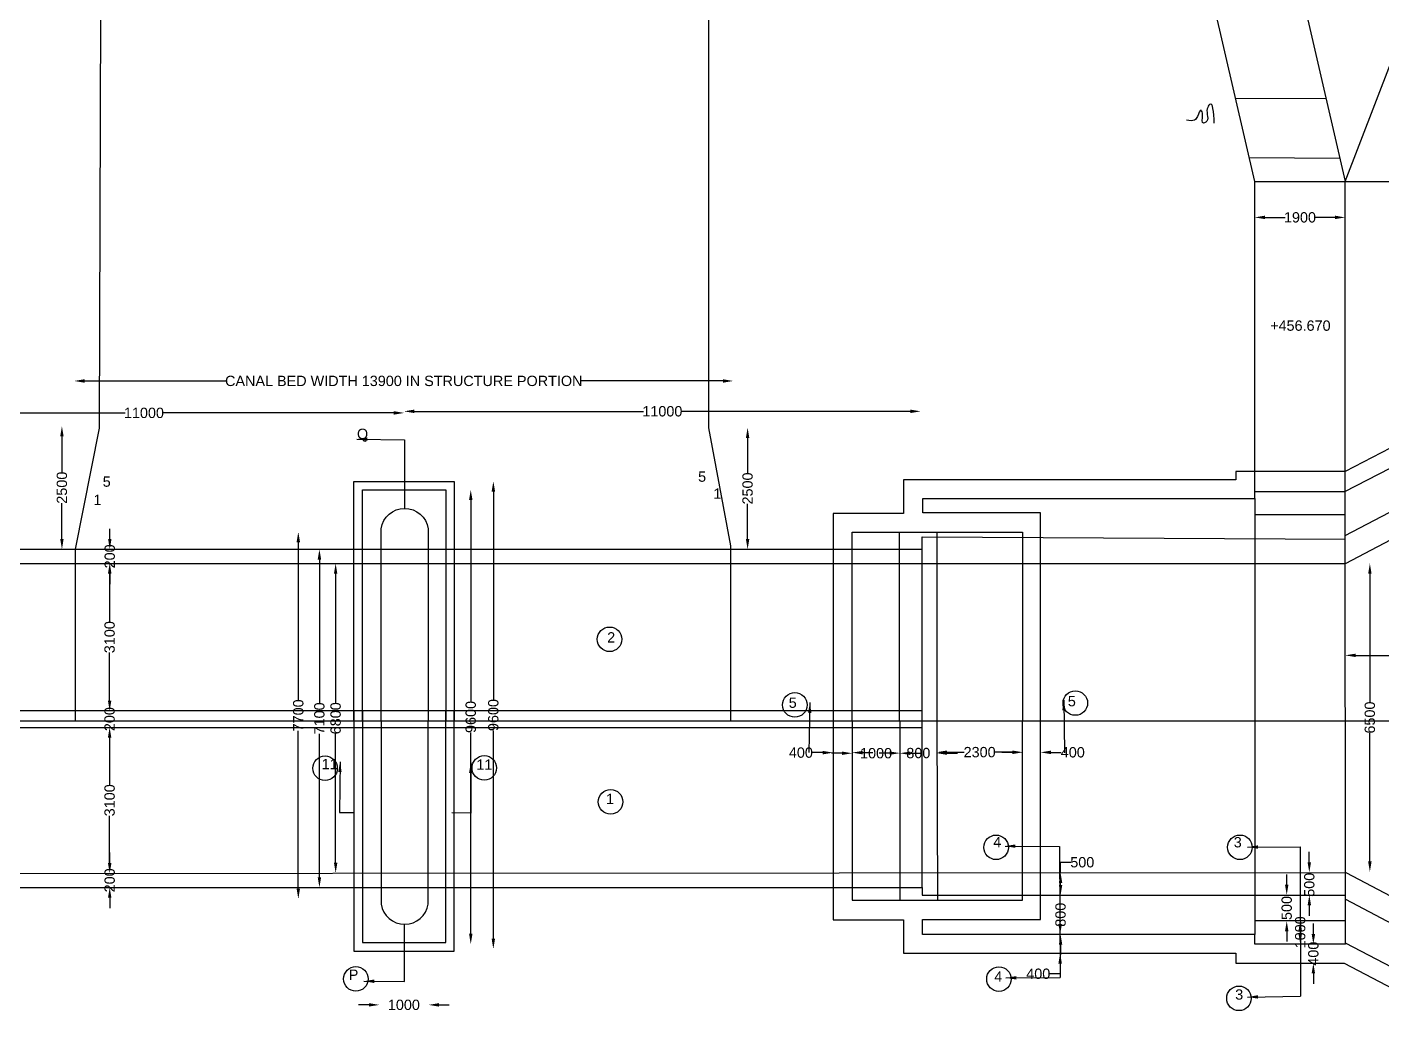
# Model space of a CAD drawing. Header units: millimetres. Extents: x -53213883 to -53195167, y 22134514 to 22146885.
# Drawn here: x -53206268 to -53201666, y 22136970 to 22140327 of the extents above; entities that cross this region are included whole.
import ezdxf

# ---------------------------------------------------------------- set-up
doc = ezdxf.new("R2010")
doc.units = ezdxf.units.MM
doc.header["$MEASUREMENT"] = 0
doc.header["$PDMODE"] = 32
doc.header["$PDSIZE"] = 28
for name, color, linetype in [('DIMENSION', 7, 'Continuous'), ('DRAWING', 2, 'Continuous'), ('TEXT', 7, 'Continuous')]:
    doc.layers.add(name, color=color, linetype=linetype)
doc.styles.get("Standard").update_dxf_attribs({"font": 'arial.ttf', "height": 35})
doc.dimstyles.get("Standard").update_dxf_attribs({"dimtxt": 35, "dimasz": 35, "dimexe": 0.18, "dimexo": 0.0625, "dimgap": 0.09, "dimtad": 0, "dimtoh": 1, "dimdec": 0, "dimzin": 0, "dimdsep": 46, "dimtxsty": 'Standard', "dimcen": 0.09, "dimse1": 1, "dimse2": 1, "dimadec": 0, "dimazin": 0, "dimtfac": 1, "dimtdec": 0, "dimtofl": 0, "dimtmove": 0, "dimatfit": 3, "dimfxl": 1, "dimtolj": 1, "dimtzin": 0, "dimarcsym": 0})

# ---------------------------------------------------------------- blocks, each defined once
blk = doc.blocks.new('*D101')
at = {"layer": 'Defpoints', "color": 0, "transparency": 16777216}
for p in [(-53205987.8, 22137454.5), (-53205987.8, 22137406), (-53205987.6, 22137406)]:
    blk.add_point(p, dxfattribs=at)
at = {"layer": 'DIMENSION', "color": 0, "lineweight": -2, "transparency": 16777216}
for p, q in [((-53205987.6, 22137489.5), (-53205987.6, 22137524.5)), ((-53205987.6, 22137371), (-53205987.6, 22137336))]:
    blk.add_line(p, q, dxfattribs=at)
at = {"layer": 'DIMENSION', "color": 0, "transparency": 16777216}
for points in [[(-53205993.4, 22137489.5), (-53205981.7, 22137489.5), (-53205987.6, 22137454.5)], [(-53205993.4, 22137371), (-53205981.7, 22137371), (-53205987.6, 22137406)]]:
    blk.add_solid(points, dxfattribs=at)
at = {"layer": 'DIMENSION', "color": 0, "transparency": 16777216, "insert": (-53205987.6, 22137430.3), "char_height": 35, "attachment_point": 5, "rotation": 90}
blk.add_mtext('\\A1;200', dxfattribs=at)
blk = doc.blocks.new('*D102')
at = {"layer": 'Defpoints', "color": 0, "transparency": 16777216}
for p in [(-53205987.8, 22137949.7), (-53205987.8, 22137454.5), (-53205987.8, 22137454.5)]:
    blk.add_point(p, dxfattribs=at)
at = {"layer": 'DIMENSION', "color": 0, "lineweight": -2, "transparency": 16777216}
for p, q in [((-53205987.8, 22137914.7), (-53205987.8, 22137754.4)), ((-53205987.8, 22137489.5), (-53205987.8, 22137649.8))]:
    blk.add_line(p, q, dxfattribs=at)
at = {"layer": 'DIMENSION', "color": 0, "transparency": 16777216}
for points in [[(-53205993.7, 22137914.7), (-53205982, 22137914.7), (-53205987.8, 22137949.7)], [(-53205993.7, 22137489.5), (-53205982, 22137489.5), (-53205987.8, 22137454.5)]]:
    blk.add_solid(points, dxfattribs=at)
at = {"layer": 'DIMENSION', "color": 0, "transparency": 16777216, "insert": (-53205987.8, 22137702.1), "char_height": 35, "attachment_point": 5, "rotation": 90}
blk.add_mtext('\\A1;3100', dxfattribs=at)
blk = doc.blocks.new('*D103')
at = {"layer": 'Defpoints', "color": 0, "transparency": 16777216}
for p in [(-53205987.9, 22138005.7), (-53205987.8, 22138005.7), (-53205987.8, 22137949.7)]:
    blk.add_point(p, dxfattribs=at)
at = {"layer": 'DIMENSION', "color": 0, "lineweight": -2, "transparency": 16777216}
for p, q in [((-53205987.9, 22138040.7), (-53205987.9, 22138075.7)), ((-53205987.9, 22137914.7), (-53205987.9, 22137879.7))]:
    blk.add_line(p, q, dxfattribs=at)
at = {"layer": 'DIMENSION', "color": 0, "transparency": 16777216}
for points in [[(-53205993.7, 22138040.7), (-53205982.1, 22138040.7), (-53205987.9, 22138005.7)], [(-53205993.7, 22137914.7), (-53205982.1, 22137914.7), (-53205987.9, 22137949.7)]]:
    blk.add_solid(points, dxfattribs=at)
at = {"layer": 'DIMENSION', "color": 0, "transparency": 16777216, "insert": (-53205987.9, 22137977.7), "char_height": 35, "attachment_point": 5, "rotation": 90}
blk.add_mtext('\\A1;200', dxfattribs=at)
blk = doc.blocks.new('*D104')
at = {"layer": 'Defpoints', "color": 0, "transparency": 16777216}
for p in [(-53205987.8, 22138506), (-53205987.8, 22138506), (-53205987.8, 22138005.7)]:
    blk.add_point(p, dxfattribs=at)
at = {"layer": 'DIMENSION', "color": 0, "lineweight": -2, "transparency": 16777216}
for p, q in [((-53205987.8, 22138471), (-53205987.8, 22138308.2)), ((-53205987.8, 22138040.7), (-53205987.8, 22138203.6))]:
    blk.add_line(p, q, dxfattribs=at)
at = {"layer": 'DIMENSION', "color": 0, "transparency": 16777216}
for points in [[(-53205993.7, 22138471), (-53205982, 22138471), (-53205987.8, 22138506)], [(-53205993.7, 22138040.7), (-53205982, 22138040.7), (-53205987.8, 22138005.7)]]:
    blk.add_solid(points, dxfattribs=at)
at = {"layer": 'DIMENSION', "color": 0, "transparency": 16777216, "insert": (-53205987.8, 22138255.9), "char_height": 35, "attachment_point": 5, "rotation": 90}
blk.add_mtext('\\A1;3100', dxfattribs=at)
blk = doc.blocks.new('*D105')
at = {"layer": 'Defpoints', "color": 0, "transparency": 16777216}
for p in [(-53205987.8, 22138554.3), (-53205987.3, 22138554.3), (-53205987.8, 22138506)]:
    blk.add_point(p, dxfattribs=at)
at = {"layer": 'DIMENSION', "color": 0, "lineweight": -2, "transparency": 16777216}
for p, q in [((-53205987.3, 22138589.3), (-53205987.3, 22138624.3)), ((-53205987.3, 22138471), (-53205987.3, 22138436))]:
    blk.add_line(p, q, dxfattribs=at)
at = {"layer": 'DIMENSION', "color": 0, "transparency": 16777216}
for points in [[(-53205993.1, 22138589.3), (-53205981.5, 22138589.3), (-53205987.3, 22138554.3)], [(-53205993.1, 22138471), (-53205981.5, 22138471), (-53205987.3, 22138506)]]:
    blk.add_solid(points, dxfattribs=at)
at = {"layer": 'DIMENSION', "color": 0, "transparency": 16777216, "insert": (-53205987.3, 22138530.2), "char_height": 35, "attachment_point": 5, "rotation": 90}
blk.add_mtext('\\A1;200', dxfattribs=at)
blk = doc.blocks.new('*D106')
at = {"layer": 'Defpoints', "color": 0, "transparency": 16777216}
for p in [(-53206149.9, 22138972.4), (-53206146.1, 22138972.4), (-53206148.5, 22138554.3)]:
    blk.add_point(p, dxfattribs=at)
at = {"layer": 'DIMENSION', "color": 0, "lineweight": -2, "transparency": 16777216}
for p, q in [((-53206149.9, 22138937.4), (-53206149.9, 22138815.9)), ((-53206149.9, 22138589.3), (-53206149.9, 22138710.8))]:
    blk.add_line(p, q, dxfattribs=at)
at = {"layer": 'DIMENSION', "color": 0, "transparency": 16777216}
for points in [[(-53206155.8, 22138937.4), (-53206144.1, 22138937.4), (-53206149.9, 22138972.4)], [(-53206155.8, 22138589.3), (-53206144.1, 22138589.3), (-53206149.9, 22138554.3)]]:
    blk.add_solid(points, dxfattribs=at)
at = {"layer": 'DIMENSION', "color": 0, "transparency": 16777216, "insert": (-53206149.9, 22138763.4), "char_height": 35, "attachment_point": 5, "rotation": 90}
blk.add_mtext('\\A1;2500', dxfattribs=at)
blk = doc.blocks.new('*D107')
at = {"layer": 'Defpoints', "color": 0, "transparency": 16777216}
for p in [(-53204987.5, 22139018.5), (-53204987.5, 22139017.3), (-53206755, 22139007.6)]:
    blk.add_point(p, dxfattribs=at)
at = {"layer": 'DIMENSION', "color": 0, "lineweight": -2, "transparency": 16777216}
for p, q in [((-53206720, 22139017.3), (-53205935.5, 22139017.3)), ((-53205022.5, 22139017.3), (-53205807, 22139017.3))]:
    blk.add_line(p, q, dxfattribs=at)
at = {"layer": 'DIMENSION', "color": 0, "transparency": 16777216}
for points in [[(-53206720, 22139023.2), (-53206720, 22139011.5), (-53206755, 22139017.3)], [(-53205022.5, 22139023.2), (-53205022.5, 22139011.5), (-53204987.5, 22139017.3)]]:
    blk.add_solid(points, dxfattribs=at)
at = {"layer": 'DIMENSION', "color": 0, "transparency": 16777216, "insert": (-53205871.3, 22139017.3), "char_height": 35, "attachment_point": 5}
blk.add_mtext('\\A1;11000', dxfattribs=at)
blk = doc.blocks.new('*D108')
at = {"layer": 'Defpoints', "color": 0, "transparency": 16777216}
for p in [(-53204987.5, 22139018.5), (-53203232.7, 22139022.7), (-53203232.7, 22139022.7)]:
    blk.add_point(p, dxfattribs=at)
at = {"layer": 'DIMENSION', "color": 0, "lineweight": -2, "transparency": 16777216}
for p, q in [((-53204952.5, 22139022.7), (-53204174.4, 22139022.7)), ((-53203267.7, 22139022.7), (-53204045.9, 22139022.7))]:
    blk.add_line(p, q, dxfattribs=at)
at = {"layer": 'DIMENSION', "color": 0, "transparency": 16777216}
for points in [[(-53204952.5, 22139028.5), (-53204952.5, 22139016.9), (-53204987.5, 22139022.7)], [(-53203267.7, 22139028.5), (-53203267.7, 22139016.9), (-53203232.7, 22139022.7)]]:
    blk.add_solid(points, dxfattribs=at)
at = {"layer": 'DIMENSION', "color": 0, "transparency": 16777216, "insert": (-53204110.1, 22139022.7), "char_height": 35, "attachment_point": 5}
blk.add_mtext('\\A1;11000', dxfattribs=at)
blk = doc.blocks.new('*D109')
at = {"layer": 'Defpoints', "color": 0, "transparency": 16777216}
for p in [(-53206108, 22139125.8), (-53206108, 22139124.2), (-53203869.2, 22139129.9)]:
    blk.add_point(p, dxfattribs=at)
at = {"layer": 'DIMENSION', "color": 0, "lineweight": -2, "transparency": 16777216}
for p, q in [((-53206073, 22139125.8), (-53205592.7, 22139125.8)), ((-53203904.2, 22139125.8), (-53204384.5, 22139125.8))]:
    blk.add_line(p, q, dxfattribs=at)
at = {"layer": 'DIMENSION', "color": 0, "transparency": 16777216}
for points in [[(-53206073, 22139131.6), (-53206073, 22139119.9), (-53206108, 22139125.8)], [(-53203904.2, 22139131.6), (-53203904.2, 22139119.9), (-53203869.2, 22139125.8)]]:
    blk.add_solid(points, dxfattribs=at)
at = {"layer": 'DIMENSION', "color": 0, "transparency": 16777216, "insert": (-53204988.6, 22139125.8), "char_height": 35, "attachment_point": 5}
blk.add_mtext('\\A1;CANAL BED WIDTH 13900 IN STRUCTURE PORTION', dxfattribs=at)
blk = doc.blocks.new('*D110')
at = {"layer": 'Defpoints', "color": 0, "transparency": 16777216}
for p in [(-53203833.6, 22138967.3), (-53203820.5, 22138967.3), (-53203822.4, 22138554.3)]:
    blk.add_point(p, dxfattribs=at)
at = {"layer": 'DIMENSION', "color": 0, "lineweight": -2, "transparency": 16777216}
for p, q in [((-53203820.5, 22138932.3), (-53203820.5, 22138813.4)), ((-53203820.5, 22138589.3), (-53203820.5, 22138708.2))]:
    blk.add_line(p, q, dxfattribs=at)
at = {"layer": 'DIMENSION', "color": 0, "transparency": 16777216}
for points in [[(-53203826.3, 22138932.3), (-53203814.7, 22138932.3), (-53203820.5, 22138967.3)], [(-53203826.3, 22138589.3), (-53203814.7, 22138589.3), (-53203820.5, 22138554.3)]]:
    blk.add_solid(points, dxfattribs=at)
at = {"layer": 'DIMENSION', "color": 0, "transparency": 16777216, "insert": (-53203820.5, 22138760.8), "char_height": 35, "attachment_point": 5, "rotation": 90}
blk.add_mtext('\\A1;2500', dxfattribs=at)
blk = doc.blocks.new('*D111')
at = {"layer": 'Defpoints', "color": 0, "transparency": 16777216}
for p in [(-53204676.6, 22138785.4), (-53204685.4, 22137197.5), (-53204684.3, 22137197.5)]:
    blk.add_point(p, dxfattribs=at)
at = {"layer": 'DIMENSION', "color": 0, "lineweight": -2, "transparency": 16777216}
for p, q in [((-53204684.3, 22138750.4), (-53204684.3, 22138043.8)), ((-53204684.3, 22137232.5), (-53204684.3, 22137939.2))]:
    blk.add_line(p, q, dxfattribs=at)
at = {"layer": 'DIMENSION', "color": 0, "transparency": 16777216}
for points in [[(-53204690.1, 22138750.4), (-53204678.4, 22138750.4), (-53204684.3, 22138785.4)], [(-53204690.1, 22137232.5), (-53204678.4, 22137232.5), (-53204684.3, 22137197.5)]]:
    blk.add_solid(points, dxfattribs=at)
at = {"layer": 'DIMENSION', "color": 0, "transparency": 16777216, "insert": (-53204684.3, 22137991.5), "char_height": 35, "attachment_point": 5, "rotation": 90}
blk.add_mtext('\\A1;9600', dxfattribs=at)
blk = doc.blocks.new('*D112')
at = {"layer": 'Defpoints', "color": 0, "transparency": 16777216}
for p in [(-53204763.6, 22138756.3), (-53204761, 22138756.3), (-53204766.2, 22137213.8)]:
    blk.add_point(p, dxfattribs=at)
at = {"layer": 'DIMENSION', "color": 0, "lineweight": -2, "transparency": 16777216}
for p, q in [((-53204761, 22138721.3), (-53204761, 22138037.3)), ((-53204761, 22137248.8), (-53204761, 22137932.7))]:
    blk.add_line(p, q, dxfattribs=at)
at = {"layer": 'DIMENSION', "color": 0, "transparency": 16777216}
for points in [[(-53204766.8, 22138721.3), (-53204755.1, 22138721.3), (-53204761, 22138756.3)], [(-53204766.8, 22137248.8), (-53204755.1, 22137248.8), (-53204761, 22137213.8)]]:
    blk.add_solid(points, dxfattribs=at)
at = {"layer": 'DIMENSION', "color": 0, "transparency": 16777216, "insert": (-53204761, 22137985), "char_height": 35, "attachment_point": 5, "rotation": 90}
blk.add_mtext('\\A1;9600', dxfattribs=at)
blk = doc.blocks.new('*D113')
at = {"layer": 'Defpoints', "color": 0, "transparency": 16777216}
for p in [(-53205212.8, 22138506), (-53205220, 22137455), (-53205212.2, 22137455)]:
    blk.add_point(p, dxfattribs=at)
at = {"layer": 'DIMENSION', "color": 0, "lineweight": -2, "transparency": 16777216}
for p, q in [((-53205220, 22138471), (-53205220, 22138032.9)), ((-53205220, 22137490), (-53205220, 22137928.2))]:
    blk.add_line(p, q, dxfattribs=at)
at = {"layer": 'DIMENSION', "color": 0, "transparency": 16777216}
for points in [[(-53205225.8, 22138471), (-53205214.2, 22138471), (-53205220, 22138506)], [(-53205225.8, 22137490), (-53205214.2, 22137490), (-53205220, 22137455)]]:
    blk.add_solid(points, dxfattribs=at)
at = {"layer": 'DIMENSION', "color": 0, "transparency": 16777216, "insert": (-53205220, 22137980.5), "char_height": 35, "attachment_point": 5, "rotation": 90}
blk.add_mtext('\\A1;6800', dxfattribs=at)
blk = doc.blocks.new('*D114')
at = {"layer": 'Defpoints', "color": 0, "transparency": 16777216}
for p in [(-53205275.2, 22138554.3), (-53205275.2, 22138554.3), (-53205275.2, 22137406)]:
    blk.add_point(p, dxfattribs=at)
at = {"layer": 'DIMENSION', "color": 0, "lineweight": -2, "transparency": 16777216}
for p, q in [((-53205275.2, 22138519.3), (-53205275.2, 22138032.3)), ((-53205275.2, 22137441), (-53205275.2, 22137928))]:
    blk.add_line(p, q, dxfattribs=at)
at = {"layer": 'DIMENSION', "color": 0, "transparency": 16777216}
for points in [[(-53205281, 22138519.3), (-53205269.3, 22138519.3), (-53205275.2, 22138554.3)], [(-53205281, 22137441), (-53205269.3, 22137441), (-53205275.2, 22137406)]]:
    blk.add_solid(points, dxfattribs=at)
at = {"layer": 'DIMENSION', "color": 0, "transparency": 16777216, "insert": (-53205275.2, 22137980.1), "char_height": 35, "attachment_point": 5, "rotation": 90}
blk.add_mtext('\\A1;7100', dxfattribs=at)
blk = doc.blocks.new('*D115')
at = {"layer": 'Defpoints', "color": 0, "transparency": 16777216}
for p in [(-53205339.5, 22138613.4), (-53205346.8, 22137367.4), (-53205346.8, 22137367.4)]:
    blk.add_point(p, dxfattribs=at)
at = {"layer": 'DIMENSION', "color": 0, "lineweight": -2, "transparency": 16777216}
for p, q in [((-53205346.8, 22138578.4), (-53205346.8, 22138042.5)), ((-53205346.8, 22137402.4), (-53205346.8, 22137938.2))]:
    blk.add_line(p, q, dxfattribs=at)
at = {"layer": 'DIMENSION', "color": 0, "transparency": 16777216}
for points in [[(-53205352.7, 22138578.4), (-53205341, 22138578.4), (-53205346.8, 22138613.4)], [(-53205352.7, 22137402.4), (-53205341, 22137402.4), (-53205346.8, 22137367.4)]]:
    blk.add_solid(points, dxfattribs=at)
at = {"layer": 'DIMENSION', "color": 0, "transparency": 16777216, "insert": (-53205346.8, 22137990.4), "char_height": 35, "attachment_point": 5, "rotation": 90}
blk.add_mtext('\\A1;7700', dxfattribs=at)
blk = doc.blocks.new('*D116')
at = {"layer": 'Defpoints', "color": 0, "transparency": 16777216}
for p in [(-53203530.1, 22137863.9), (-53203530.1, 22137863.9), (-53203465, 22137863.9)]:
    blk.add_point(p, dxfattribs=at)
at = {"layer": 'DIMENSION', "color": 0, "lineweight": -2, "transparency": 16777216}
for p, q in [((-53203565.1, 22137863.9), (-53203600.1, 22137863.9)), ((-53203430, 22137863.9), (-53203395, 22137863.9))]:
    blk.add_line(p, q, dxfattribs=at)
at = {"layer": 'DIMENSION', "color": 0, "transparency": 16777216}
for points in [[(-53203565.1, 22137869.8), (-53203565.1, 22137858.1), (-53203530.1, 22137863.9)], [(-53203430, 22137869.8), (-53203430, 22137858.1), (-53203465, 22137863.9)]]:
    blk.add_solid(points, dxfattribs=at)
at = {"layer": 'DIMENSION', "color": 0, "transparency": 16777216, "insert": (-53203639.5, 22137863.9), "char_height": 35, "attachment_point": 5}
blk.add_mtext('\\A1;400', dxfattribs=at)
blk = doc.blocks.new('*D117')
at = {"layer": 'Defpoints', "color": 0, "transparency": 16777216}
for p in [(-53203465, 22137863.9), (-53203303.2, 22137863.9), (-53203303.2, 22137861.8)]:
    blk.add_point(p, dxfattribs=at)
at = {"layer": 'DIMENSION', "color": 0, "lineweight": -2, "transparency": 16777216}
for p, q in [((-53203500, 22137861.8), (-53203535, 22137861.8)), ((-53203268.2, 22137861.8), (-53203233.2, 22137861.8))]:
    blk.add_line(p, q, dxfattribs=at)
at = {"layer": 'DIMENSION', "color": 0, "transparency": 16777216}
for points in [[(-53203500, 22137867.6), (-53203500, 22137856), (-53203465, 22137861.8)], [(-53203268.2, 22137867.6), (-53203268.2, 22137856), (-53203303.2, 22137861.8)]]:
    blk.add_solid(points, dxfattribs=at)
at = {"layer": 'DIMENSION', "color": 0, "transparency": 16777216, "insert": (-53203384.1, 22137861.8), "char_height": 35, "attachment_point": 5}
blk.add_mtext('\\A1;1000', dxfattribs=at)
blk = doc.blocks.new('*D118')
at = {"layer": 'Defpoints', "color": 0, "transparency": 16777216}
for p in [(-53203303.2, 22137861.8), (-53203177.8, 22137862.3), (-53203177.8, 22137862.3)]:
    blk.add_point(p, dxfattribs=at)
at = {"layer": 'DIMENSION', "color": 0, "lineweight": -2, "transparency": 16777216}
for p, q in [((-53203338.2, 22137862.3), (-53203373.2, 22137862.3)), ((-53203142.8, 22137862.3), (-53203107.8, 22137862.3))]:
    blk.add_line(p, q, dxfattribs=at)
at = {"layer": 'DIMENSION', "color": 0, "transparency": 16777216}
for points in [[(-53203338.2, 22137868.1), (-53203338.2, 22137856.4), (-53203303.2, 22137862.3)], [(-53203142.8, 22137868.1), (-53203142.8, 22137856.4), (-53203177.8, 22137862.3)]]:
    blk.add_solid(points, dxfattribs=at)
at = {"layer": 'DIMENSION', "color": 0, "transparency": 16777216, "insert": (-53203240.5, 22137862.3), "char_height": 35, "attachment_point": 5}
blk.add_mtext('\\A1;800', dxfattribs=at)
blk = doc.blocks.new('*D119')
at = {"layer": 'Defpoints', "color": 0, "transparency": 16777216}
for p in [(-53202886.7, 22137865.5), (-53203177.8, 22137862.3), (-53202886.7, 22137862.3)]:
    blk.add_point(p, dxfattribs=at)
at = {"layer": 'DIMENSION', "color": 0, "lineweight": -2, "transparency": 16777216}
for p, q in [((-53203142.8, 22137865.5), (-53203084.9, 22137865.5)), ((-53202921.7, 22137865.5), (-53202979.7, 22137865.5))]:
    blk.add_line(p, q, dxfattribs=at)
at = {"layer": 'DIMENSION', "color": 0, "transparency": 16777216}
for points in [[(-53203142.8, 22137871.3), (-53203142.8, 22137859.6), (-53203177.8, 22137865.5)], [(-53202921.7, 22137871.3), (-53202921.7, 22137859.6), (-53202886.7, 22137865.5)]]:
    blk.add_solid(points, dxfattribs=at)
at = {"layer": 'DIMENSION', "color": 0, "transparency": 16777216, "insert": (-53203032.3, 22137865.5), "char_height": 35, "attachment_point": 5}
blk.add_mtext('\\A1;2300', dxfattribs=at)
blk = doc.blocks.new('*D120')
at = {"layer": 'Defpoints', "color": 0, "transparency": 16777216}
for p in [(-53202886.7, 22137865.5), (-53202825.2, 22137865.5), (-53202825.2, 22137864.9)]:
    blk.add_point(p, dxfattribs=at)
at = {"layer": 'DIMENSION', "color": 0, "lineweight": -2, "transparency": 16777216}
for p, q in [((-53202921.7, 22137864.9), (-53202956.7, 22137864.9)), ((-53202790.2, 22137864.9), (-53202755.2, 22137864.9))]:
    blk.add_line(p, q, dxfattribs=at)
at = {"layer": 'DIMENSION', "color": 0, "transparency": 16777216}
for points in [[(-53202921.7, 22137870.7), (-53202921.7, 22137859), (-53202886.7, 22137864.9)], [(-53202790.2, 22137870.7), (-53202790.2, 22137859), (-53202825.2, 22137864.9)]]:
    blk.add_solid(points, dxfattribs=at)
at = {"layer": 'DIMENSION', "color": 0, "transparency": 16777216, "insert": (-53202715.8, 22137864.9), "char_height": 35, "attachment_point": 5}
blk.add_mtext('\\A1;400', dxfattribs=at)
blk = doc.blocks.new('*D121')
at = {"layer": 'Defpoints', "color": 0, "transparency": 16777216}
for p in [(-53202757.2, 22137246.9), (-53202758.7, 22137183), (-53202757.2, 22137183)]:
    blk.add_point(p, dxfattribs=at)
at = {"layer": 'DIMENSION', "color": 0, "lineweight": -2, "transparency": 16777216}
for p, q in [((-53202758.7, 22137281.9), (-53202758.7, 22137316.9)), ((-53202758.7, 22137148), (-53202758.7, 22137113)), ((-53202758.7, 22137113), (-53202793.7, 22137113))]:
    blk.add_line(p, q, dxfattribs=at)
at = {"layer": 'DIMENSION', "color": 0, "transparency": 16777216}
for points in [[(-53202764.6, 22137281.9), (-53202752.9, 22137281.9), (-53202758.7, 22137246.9)], [(-53202764.6, 22137148), (-53202752.9, 22137148), (-53202758.7, 22137183)]]:
    blk.add_solid(points, dxfattribs=at)
at = {"layer": 'DIMENSION', "color": 0, "transparency": 16777216, "insert": (-53202833.1, 22137113), "char_height": 35, "attachment_point": 5}
blk.add_mtext('\\A1;400', dxfattribs=at)
blk = doc.blocks.new('*D122')
at = {"layer": 'Defpoints', "color": 0, "transparency": 16777216}
for p in [(-53202757.3, 22137380), (-53202757.3, 22137380), (-53202757.2, 22137246.9)]:
    blk.add_point(p, dxfattribs=at)
at = {"layer": 'DIMENSION', "color": 0, "lineweight": -2, "transparency": 16777216}
for p, q in [((-53202757.3, 22137415), (-53202757.3, 22137450)), ((-53202757.3, 22137211.9), (-53202757.3, 22137176.9))]:
    blk.add_line(p, q, dxfattribs=at)
at = {"layer": 'DIMENSION', "color": 0, "transparency": 16777216}
for points in [[(-53202763.1, 22137415), (-53202751.5, 22137415), (-53202757.3, 22137380)], [(-53202763.1, 22137211.9), (-53202751.5, 22137211.9), (-53202757.3, 22137246.9)]]:
    blk.add_solid(points, dxfattribs=at)
at = {"layer": 'DIMENSION', "color": 0, "transparency": 16777216, "insert": (-53202757.3, 22137313.5), "char_height": 35, "attachment_point": 5, "rotation": 90}
blk.add_mtext('\\A1;800', dxfattribs=at)
blk = doc.blocks.new('*D123')
at = {"layer": 'Defpoints', "color": 0, "transparency": 16777216}
for p in [(-53202757.3, 22137456.6), (-53202757.3, 22137456.6), (-53202757.3, 22137380)]:
    blk.add_point(p, dxfattribs=at)
at = {"layer": 'DIMENSION', "color": 0, "lineweight": -2, "transparency": 16777216}
for p, q in [((-53202757.3, 22137456.6), (-53202757.3, 22137491.6)), ((-53202757.3, 22137491.6), (-53202722.3, 22137491.6)), ((-53202757.3, 22137415), (-53202757.3, 22137421.6))]:
    blk.add_line(p, q, dxfattribs=at)
at = {"layer": 'DIMENSION', "color": 0, "transparency": 16777216}
for points in [[(-53202763.1, 22137421.6), (-53202751.5, 22137421.6), (-53202757.3, 22137456.6)], [(-53202763.1, 22137415), (-53202751.5, 22137415), (-53202757.3, 22137380)]]:
    blk.add_solid(points, dxfattribs=at)
at = {"layer": 'DIMENSION', "color": 0, "transparency": 16777216, "insert": (-53202683.6, 22137491.6), "char_height": 35, "attachment_point": 5}
blk.add_mtext('\\A1;500', dxfattribs=at)
blk = doc.blocks.new('*D128')
at = {"layer": 'Defpoints', "color": 0, "transparency": 16777216}
for p in [(-53201699.6, 22138506.5), (-53201706.6, 22137459.4), (-53201703.1, 22137459.4)]:
    blk.add_point(p, dxfattribs=at)
at = {"layer": 'DIMENSION', "color": 0, "lineweight": -2, "transparency": 16777216}
for p, q in [((-53201706.6, 22138471.5), (-53201706.6, 22138035.3)), ((-53201706.6, 22137494.4), (-53201706.6, 22137930.6))]:
    blk.add_line(p, q, dxfattribs=at)
at = {"layer": 'DIMENSION', "color": 0, "transparency": 16777216}
for points in [[(-53201712.4, 22138471.5), (-53201700.8, 22138471.5), (-53201706.6, 22138506.5)], [(-53201712.4, 22137494.4), (-53201700.8, 22137494.4), (-53201706.6, 22137459.4)]]:
    blk.add_solid(points, dxfattribs=at)
at = {"layer": 'DIMENSION', "color": 0, "transparency": 16777216, "insert": (-53201706.6, 22137983), "char_height": 35, "attachment_point": 5, "rotation": 90}
blk.add_mtext('\\A1;6500', dxfattribs=at)
blk = doc.blocks.new('*D129')
at = {"layer": 'Defpoints', "color": 0, "transparency": 16777216}
for p in [(-53201790, 22138190.5), (-53200660.6, 22138194.2), (-53200660.6, 22138190.7)]:
    blk.add_point(p, dxfattribs=at)
at = {"layer": 'DIMENSION', "color": 0, "lineweight": -2, "transparency": 16777216}
for p, q in [((-53201755, 22138194.2), (-53201277.4, 22138194.2)), ((-53200695.6, 22138194.2), (-53201173.1, 22138194.2))]:
    blk.add_line(p, q, dxfattribs=at)
at = {"layer": 'DIMENSION', "color": 0, "transparency": 16777216}
for points in [[(-53201755, 22138200), (-53201755, 22138188.4), (-53201790, 22138194.2)], [(-53200695.6, 22138200), (-53200695.6, 22138188.4), (-53200660.6, 22138194.2)]]:
    blk.add_solid(points, dxfattribs=at)
at = {"layer": 'DIMENSION', "color": 0, "transparency": 16777216, "insert": (-53201225.3, 22138194.2), "char_height": 35, "attachment_point": 5}
blk.add_mtext('\\A1;7200', dxfattribs=at)
blk = doc.blocks.new('*D135')
at = {"layer": 'Defpoints', "color": 0, "transparency": 16777216}
for p in [(-53205072.1, 22137007.5), (-53205072.1, 22137007.5), (-53204904.2, 22137007.5)]:
    blk.add_point(p, dxfattribs=at)
at = {"layer": 'DIMENSION', "color": 0, "lineweight": -2, "transparency": 16777216}
for p, q in [((-53205107.1, 22137007.5), (-53205142.1, 22137007.5)), ((-53204869.2, 22137007.5), (-53204834.2, 22137007.5))]:
    blk.add_line(p, q, dxfattribs=at)
at = {"layer": 'DIMENSION', "color": 0, "transparency": 16777216}
for points in [[(-53205107.1, 22137013.4), (-53205107.1, 22137001.7), (-53205072.1, 22137007.5)], [(-53204869.2, 22137013.4), (-53204869.2, 22137001.7), (-53204904.2, 22137007.5)]]:
    blk.add_solid(points, dxfattribs=at)
at = {"layer": 'DIMENSION', "color": 0, "transparency": 16777216, "insert": (-53204988.2, 22137007.5), "char_height": 35, "attachment_point": 5}
blk.add_mtext('\\A1;1000', dxfattribs=at)
blk = doc.blocks.new('*D154')
at = {"layer": 'Defpoints', "color": 0, "transparency": 16777216}
for p in [(-53202097.7, 22139681.1), (-53201790.3, 22139681.1), (-53201790.3, 22139681.1)]:
    blk.add_point(p, dxfattribs=at)
at = {"layer": 'DIMENSION', "color": 0, "lineweight": -2, "transparency": 16777216}
for p, q in [((-53202062.7, 22139681.1), (-53201994.6, 22139681.1)), ((-53201825.3, 22139681.1), (-53201893.3, 22139681.1))]:
    blk.add_line(p, q, dxfattribs=at)
at = {"layer": 'DIMENSION', "color": 0, "transparency": 16777216}
for points in [[(-53202062.7, 22139687), (-53202062.7, 22139675.3), (-53202097.7, 22139681.1)], [(-53201825.3, 22139687), (-53201825.3, 22139675.3), (-53201790.3, 22139681.1)]]:
    blk.add_solid(points, dxfattribs=at)
at = {"layer": 'DIMENSION', "color": 0, "transparency": 16777216, "insert": (-53201944, 22139681.1), "char_height": 35, "attachment_point": 5}
blk.add_mtext('\\A1;1900', dxfattribs=at)
blk = doc.blocks.new('*D161')
at = {"layer": 'Defpoints', "color": 0, "transparency": 16777216}
for p in [(-53202041.7, 22137457), (-53202041.6, 22137380.3), (-53201912.2, 22137380.3)]:
    blk.add_point(p, dxfattribs=at)
at = {"layer": 'DRAWING', "color": 0, "lineweight": -2, "transparency": 16777216}
for p, q in [((-53201912.2, 22137492), (-53201912.2, 22137527)), ((-53201912.2, 22137345.3), (-53201912.2, 22137310.3))]:
    blk.add_line(p, q, dxfattribs=at)
at = {"layer": 'DRAWING', "color": 0, "transparency": 16777216}
for points in [[(-53201918.1, 22137492), (-53201906.4, 22137492), (-53201912.2, 22137457)], [(-53201918.1, 22137345.3), (-53201906.4, 22137345.3), (-53201912.2, 22137380.3)]]:
    blk.add_solid(points, dxfattribs=at)
at = {"layer": 'DRAWING', "color": 0, "transparency": 16777216, "insert": (-53201912.2, 22137415.3), "char_height": 35, "attachment_point": 5, "rotation": 90}
blk.add_mtext('\\A1;500', dxfattribs=at)
blk = doc.blocks.new('*D162')
at = {"layer": 'Defpoints', "color": 0, "transparency": 16777216}
for p in [(-53202041.6, 22137380.3), (-53202041.6, 22137292.5), (-53201989, 22137292.5)]:
    blk.add_point(p, dxfattribs=at)
at = {"layer": 'DRAWING', "color": 0, "lineweight": -2, "transparency": 16777216}
for p, q in [((-53201989, 22137415.3), (-53201989, 22137450.3)), ((-53201989, 22137257.5), (-53201989, 22137222.5))]:
    blk.add_line(p, q, dxfattribs=at)
at = {"layer": 'DRAWING', "color": 0, "transparency": 16777216}
for points in [[(-53201994.8, 22137415.3), (-53201983.2, 22137415.3), (-53201989, 22137380.3)], [(-53201994.8, 22137257.5), (-53201983.2, 22137257.5), (-53201989, 22137292.5)]]:
    blk.add_solid(points, dxfattribs=at)
at = {"layer": 'DRAWING', "color": 0, "transparency": 16777216, "insert": (-53201989, 22137336.4), "char_height": 35, "attachment_point": 5, "rotation": 90}
blk.add_mtext('\\A1;500', dxfattribs=at)
blk = doc.blocks.new('*D163')
at = {"layer": 'Defpoints', "color": 0, "transparency": 16777216}
for p in [(-53201943.1, 22137294.1), (-53201943.1, 22137213.4), (-53201942.9, 22137213.4)]:
    blk.add_point(p, dxfattribs=at)
at = {"layer": 'DRAWING', "color": 0, "lineweight": -2, "transparency": 16777216}
blk.add_line((-53201943.1, 22137259.1), (-53201943.1, 22137248.4), dxfattribs=at)
at = {"layer": 'DRAWING', "color": 0, "transparency": 16777216}
for points in [[(-53201948.9, 22137259.1), (-53201937.2, 22137259.1), (-53201943.1, 22137294.1)], [(-53201948.9, 22137248.4), (-53201937.2, 22137248.4), (-53201943.1, 22137213.4)]]:
    blk.add_solid(points, dxfattribs=at)
at = {"layer": 'DRAWING', "color": 0, "transparency": 16777216, "insert": (-53201943.1, 22137253.8), "char_height": 35, "attachment_point": 5, "rotation": 90}
blk.add_mtext('\\A1;1000', dxfattribs=at)
blk = doc.blocks.new('*D164')
at = {"layer": 'Defpoints', "color": 0, "transparency": 16777216}
for p in [(-53201899.1, 22137213.4), (-53201899.1, 22137149.2), (-53201898.5, 22137149.2)]:
    blk.add_point(p, dxfattribs=at)
at = {"layer": 'DIMENSION', "color": 0, "lineweight": -2, "transparency": 16777216}
for p, q in [((-53201898.5, 22137248.4), (-53201898.5, 22137283.4)), ((-53201898.5, 22137114.2), (-53201898.5, 22137079.2))]:
    blk.add_line(p, q, dxfattribs=at)
at = {"layer": 'DIMENSION', "color": 0, "transparency": 16777216}
for points in [[(-53201904.3, 22137248.4), (-53201892.6, 22137248.4), (-53201898.5, 22137213.4)], [(-53201904.3, 22137114.2), (-53201892.6, 22137114.2), (-53201898.5, 22137149.2)]]:
    blk.add_solid(points, dxfattribs=at)
at = {"layer": 'DIMENSION', "color": 0, "transparency": 16777216, "insert": (-53201898.5, 22137181.3), "char_height": 35, "attachment_point": 5, "rotation": 90}
blk.add_mtext('\\A1;400', dxfattribs=at)

msp = doc.modelspace()

# ---------------------------------------------------------------- linework, layer by layer
at = {"layer": 'DIMENSION', "color": 0}
for centre in [(-53204289.5, 22138248.7), (-53203660.1, 22138026), (-53202707.2, 22138032.3), (-53205256, 22137811), (-53204715.1, 22137812.1), (-53204286.1, 22137696.9), (-53202976.2, 22137542.4), (-53202148.1, 22137542.5), (-53205151.4, 22137095.8), (-53202966.6, 22137095.1), (-53202151.3, 22137029.7)]:
    msp.add_circle(centre, 41.7, dxfattribs=at)
at = {"layer": 'DRAWING', "color": 0}
for points in [[(-53206008.9, 22143564.1), (-53206023.2, 22138965.4), (-53206104.6, 22138554.3), (-53206104.6, 22137971.6)], [(-53203877.3, 22137971.6), (-53203877.3, 22138566.5), (-53203952, 22138967), (-53203952, 22143564.1)], [(-53202097.7, 22139802.5), (-53202785.3, 22142778.6), (-53202785.3, 22143564.1)], [(-53202785.3, 22142778.6), (-53202477.3, 22142778.6), (-53201790.3, 22139802.5), (-53201582.9, 22140341.1), (-53198829.7, 22140341.1)], [(-53202162.8, 22140084.4), (-53201855.8, 22140086.3)], [(-53202116.6, 22139884.3), (-53201808.6, 22139881.9)], [(-53202097.7, 22138726.2), (-53202097.7, 22139802.5), (-53198829.7, 22139802.5)], [(-53201789.6, 22137216.7), (-53201790.3, 22138818.6), (-53201790.3, 22139802.5)], [(-53200601.4, 22139094.4), (-53200601.4, 22139601.9), (-53200934.6, 22139601.9), (-53200934.6, 22139261.9), (-53201790.3, 22138818.6), (-53202161.8, 22138818.6), (-53202161.8, 22138790.1), (-53203291, 22138790.1), (-53203291, 22138676.1), (-53203530.1, 22138676.1), (-53203530.1, 22137971.6)], [(-53210356.4, 22139095.3), (-53208671.3, 22138506), (-53201789.3, 22138506), (-53200669.1, 22139094.4), (-53200669.1, 22139536.4)], [(-53200669.1, 22139536.4), (-53200871.1, 22139536.4), (-53200871.1, 22139223.4), (-53201792.2, 22138749.5), (-53202097.7, 22138749.5)], [(-53201790.2, 22138601.2), (-53200746.6, 22139146.8), (-53200746.6, 22139536.4)], [(-53205157.9, 22137971.6), (-53205157.9, 22138785), (-53204817, 22138785), (-53204817, 22137971.6)], [(-53205129, 22137971.6), (-53205129, 22138756.1), (-53204845.9, 22138756.1), (-53204845.9, 22137971.6)], [(-53202825.2, 22137971.6), (-53202825.2, 22138677.8), (-53203225.1, 22138677.8), (-53203225.1, 22138726.2), (-53202097.7, 22138726.2)], [(-53202097.7, 22138726.2), (-53202097.7, 22137246.9)], [(-53201790.2, 22138671.5), (-53202097.7, 22138671.5)], [(-53203465, 22137971.6), (-53203465, 22138612.7), (-53202886.2, 22138612.7), (-53202886.2, 22137971.6)], [(-53203304.1, 22137971.6), (-53203304.1, 22138612.7)], [(-53203178.2, 22138612.7), (-53203178.2, 22137971.6)], [(-53203227.5, 22138005.7), (-53203227.5, 22138596.8), (-53201789, 22138588.6)], [(-53206748.5, 22138554.3), (-53203227.5, 22138554.3)], [(-53212456, 22138257.8), (-53212456, 22137971.6), (-53198466.8, 22137971.6), (-53198466.8, 22138248.8)], [(-53210425.9, 22137971.6), (-53210425.9, 22136280.5), (-53210135.5, 22136280.5), (-53210135.5, 22136706.6), (-53208733.8, 22137192.3), (-53208733.8, 22136897.1), (-53207793.2, 22136897.1), (-53207793.2, 22137191.2), (-53206754.2, 22137191.2), (-53206754.2, 22137288), (-53206454.1, 22137288), (-53206454.1, 22137406), (-53203227.5, 22137406), (-53203227.5, 22138005.7), (-53206755.1, 22138005.7), (-53206755.1, 22137406), (-53206454.1, 22137406)], [(-53205157.9, 22138003.6), (-53205157.9, 22137190.2), (-53204817, 22137190.2), (-53204817, 22138003.6)], [(-53205129, 22138003.6), (-53205129, 22137219.1), (-53204845.9, 22137219.1), (-53204845.9, 22138003.6)], [(-53210362, 22136345.4), (-53210362, 22136868.5), (-53208673.6, 22137452.9), (-53201788.5, 22137457.2), (-53200667.1, 22136867.1), (-53200667.1, 22136428.6), (-53200875.3, 22136428.6), (-53200875.3, 22136740.1), (-53201789.6, 22137216.7), (-53201789.6, 22137213.4), (-53202097.2, 22137213.4), (-53202097.2, 22137246.9), (-53203226.4, 22137246.9), (-53203226.4, 22137296.9), (-53202825.2, 22137296.9), (-53202825.2, 22137971.6)], [(-53203530.1, 22137971.6), (-53203530.1, 22137296.2), (-53203290.4, 22137296.2), (-53203290.4, 22137183), (-53202162.4, 22137183), (-53202162.4, 22137149.2), (-53201793.9, 22137149.2), (-53200937.5, 22136701.2), (-53200937.5, 22136364.5), (-53200603.6, 22136364.5), (-53200603.6, 22136497.1), (-53200603.6, 22137971.6)], [(-53203465, 22137971.6), (-53203465, 22137363.6), (-53202886.7, 22137363.6), (-53202886.7, 22137971.6)], [(-53203303.2, 22137971.6), (-53203303.2, 22137363.6)], [(-53203178.2, 22137971.6), (-53203175.9, 22137363.6)], [(-53206755.1, 22137949.7), (-53203227.5, 22137949.7)], [(-53203227.5, 22137406), (-53203227.5, 22137379.8), (-53201789.7, 22137380.4)], [(-53201789.7, 22137366.2), (-53200747.7, 22136816.2), (-53200747.7, 22136428.6)], [(-53202097.7, 22137294.1), (-53201789.6, 22137294.2)]]:
    msp.add_lwpolyline(points, dxfattribs=at)
for points in [[(-53205065.7, 22137971.6), (-53205065.7, 22138624, -0.86634), (-53204905.6, 22138624), (-53204905.6, 22137971.6)], [(-53205065.7, 22137971.6), (-53205065.7, 22137349.4, 0.855363), (-53204905.6, 22137350), (-53204905.6, 22137971.6)]]:
    msp.add_lwpolyline(points, format="xyb", dxfattribs=at)
msp.add_spline([(-53202235.1, 22140001.6), (-53202251.1, 22140064.1), (-53202259, 22140050.1), (-53202263.8, 22140004), (-53202271.7, 22140001.2), (-53202274.7, 22140028.6), (-53202279.9, 22140045), (-53202292.5, 22140024.1), (-53202301.8, 22140011.8), (-53202329.1, 22140011.2)], degree=3, dxfattribs=at)

# ---------------------------------------------------------------- texts
at = {"layer": 'TEXT', "color": 0}
for s, p in [('+456.670', (-53202045.3, 22139296.2)), ('Q', (-53205147.6, 22138928.7)), ('5', (-53206011.3, 22138766.6)), ('5', (-53203988.6, 22138783.5)), ('1', (-53206042.8, 22138704.7)), ('1', (-53203936.7, 22138726)), ('2', (-53204297.5, 22138237.8)), ('5', (-53203680.8, 22138016)), ('5', (-53202732.6, 22138021.3)), ('11', (-53205267.5, 22137807.6)), ('11', (-53204742, 22137805.9)), ('1', (-53204301.6, 22137689.4)), ('4', (-53202985.9, 22137542.9)), ('3', (-53202168.9, 22137542.2)), ('P', (-53205175.5, 22137092.2)), ('4', (-53202982.7, 22137085.9)), ('3', (-53202164, 22137025.3))]:
    msp.add_text(s, height=35, dxfattribs=at).set_placement(p)

# ---------------------------------------------------------------- dimensions: what is measured, and where the dimension line sits
at = {"layer": 'DIMENSION', "color": 0}
for base, p1, p2, text, picture, middle in [((-53201790.3, 22139681.1), (-53202097.7, 22139681.1), (-53201790.3, 22139681.1), '1900', '*D154', (-53201944, 22139681.1)), ((-53206108, 22139125.8), (-53203869.2, 22139129.9), (-53206108, 22139124.2), 'CANAL BED WIDTH 13900 IN STRUCTURE PORTION', '*D109', (-53204988.6, 22139125.8)), ((-53204987.5, 22139017.3), (-53206755, 22139007.6), (-53204987.5, 22139018.5), '11000', '*D107', (-53205871.3, 22139017.3)), ((-53203232.7, 22139022.7), (-53204987.5, 22139018.5), (-53203232.7, 22139022.7), '11000', '*D108', (-53204110.1, 22139022.7)), ((-53200660.6, 22138194.2), (-53201790, 22138190.5), (-53200660.6, 22138190.7), '7200', '*D129', (-53201225.3, 22138194.2)), ((-53203530.1, 22137863.9), (-53203465, 22137863.9), (-53203530.1, 22137863.9), '400', '*D116', (-53203639.5, 22137863.9)), ((-53203303.2, 22137861.8), (-53203465, 22137863.9), (-53203303.2, 22137863.9), '1000', '*D117', (-53203384.1, 22137861.8)), ((-53203177.8, 22137862.3), (-53203303.2, 22137861.8), (-53203177.8, 22137862.3), '800', '*D118', (-53203240.5, 22137862.3)), ((-53202886.7, 22137865.5), (-53203177.8, 22137862.3), (-53202886.7, 22137862.3), '2300', '*D119', (-53203032.3, 22137865.5)), ((-53202825.2, 22137864.9), (-53202886.7, 22137865.5), (-53202825.2, 22137865.5), '400', '*D120', (-53202715.8, 22137864.9)), ((-53205072.1, 22137007.5), (-53204904.2, 22137007.5), (-53205072.1, 22137007.5), '1000', '*D135', (-53204988.2, 22137007.5))]:
    dim = msp.add_linear_dim(base=base, p1=p1, p2=p2, text=text, dimstyle='Standard', dxfattribs=at)
    dim.commit()
    dim.dimension.update_dxf_attribs({"geometry": picture, "text_midpoint": middle})
for base, p1, p2, text, picture, middle in [((-53206149.9, 22138972.4), (-53206148.5, 22138554.3), (-53206146.1, 22138972.4), '2500', '*D106', (-53206149.9, 22138763.4)), ((-53203820.5, 22138967.3), (-53203822.4, 22138554.3), (-53203833.6, 22138967.3), '2500', '*D110', (-53203820.5, 22138760.8)), ((-53204684.3, 22137197.5), (-53204676.6, 22138785.4), (-53204685.4, 22137197.5), '9600', '*D111', (-53204684.3, 22137991.5)), ((-53204761, 22138756.3), (-53204766.2, 22137213.8), (-53204763.6, 22138756.3), '9600', '*D112', (-53204761, 22137985)), ((-53205987.8, 22138506), (-53205987.8, 22138005.7), (-53205987.8, 22138506), '3100', '*D104', (-53205987.8, 22138255.9)), ((-53201706.6, 22137459.4), (-53201699.6, 22138506.5), (-53201703.1, 22137459.4), '6500', '*D128', (-53201706.6, 22137983)), ((-53205987.8, 22137454.5), (-53205987.8, 22137949.7), (-53205987.8, 22137454.5), '3100', '*D102', (-53205987.8, 22137702.1)), ((-53202757.3, 22137456.6), (-53202757.3, 22137380), (-53202757.3, 22137456.6), '500', '*D123', (-53202683.6, 22137491.6)), ((-53202757.3, 22137380), (-53202757.2, 22137246.9), (-53202757.3, 22137380), '800', '*D122', (-53202757.3, 22137313.5)), ((-53202758.7, 22137183), (-53202757.2, 22137246.9), (-53202757.2, 22137183), '400', '*D121', (-53202833.1, 22137113))]:
    dim = msp.add_linear_dim(base=base, p1=p1, p2=p2, angle=90, text=text, dimstyle='Standard', dxfattribs=at)
    dim.commit()
    dim.dimension.update_dxf_attribs({"geometry": picture, "text_midpoint": middle})
for base, p1, p2, picture, middle in [((-53205987.3, 22138554.3), (-53205987.8, 22138506), (-53205987.8, 22138554.3), '*D105', (-53205987.3, 22138530.2)), ((-53205987.9, 22138005.7), (-53205987.8, 22137949.7), (-53205987.8, 22138005.7), '*D103', (-53205987.9, 22137977.7)), ((-53205987.6, 22137406), (-53205987.8, 22137454.5), (-53205987.8, 22137406), '*D101', (-53205987.6, 22137430.3))]:
    dim = msp.add_linear_dim(base=base, p1=p1, p2=p2, angle=90, text='200', dimstyle='Standard', dxfattribs=at)
    dim.commit()
    dim.dimension.update_dxf_attribs({"geometry": picture, "text_midpoint": middle, "dimtype": 160})
for base, p1, p2, text, picture, middle in [((-53205346.8, 22137367.4), (-53205339.5, 22138613.4), (-53205346.8, 22137367.4), '7700', '*D115', (-53205346.8, 22137990.4)), ((-53205275.2, 22138554.3), (-53205275.2, 22137406), (-53205275.2, 22138554.3), '7100', '*D114', (-53205275.2, 22137980.1)), ((-53205220, 22137455), (-53205212.8, 22138506), (-53205212.2, 22137455), '6800', '*D113', (-53205220, 22137980.5))]:
    dim = msp.add_linear_dim(base=base, p1=p1, p2=p2, angle=90, text=text, dimstyle='Standard', override={"dimjust": 0, "dimtxsty": 'Standard'}, dxfattribs=at)
    dim.commit()
    dim.dimension.update_dxf_attribs({"geometry": picture, "text_midpoint": middle})
dim = msp.add_linear_dim(base=(-53201898.5, 22137149.2), p1=(-53201899.1, 22137213.4), p2=(-53201899.1, 22137149.2), angle=90, text='400', dimstyle='Standard', dxfattribs=at)
dim.commit()
dim.dimension.update_dxf_attribs({"geometry": '*D164', "text_midpoint": (-53201898.5, 22137181.3), "dimtype": 160, "text_rotation": 90})
at = {"layer": 'DRAWING', "color": 0}
for base, p1, p2, text, picture, middle in [((-53201912.2, 22137380.3), (-53202041.7, 22137457), (-53202041.6, 22137380.3), '500', '*D161', (-53201912.2, 22137415.3)), ((-53201989, 22137292.5), (-53202041.6, 22137380.3), (-53202041.6, 22137292.5), '500', '*D162', (-53201989, 22137336.4)), ((-53201943.1, 22137213.4), (-53201943.1, 22137294.1), (-53201942.9, 22137213.4), '1000', '*D163', (-53201943.1, 22137253.8))]:
    dim = msp.add_linear_dim(base=base, p1=p1, p2=p2, angle=90, text=text, dimstyle='Standard', dxfattribs=at)
    dim.commit()
    dim.dimension.update_dxf_attribs({"geometry": picture, "text_midpoint": middle, "dimtype": 160})

# ---------------------------------------------------------------- leaders
at = {"layer": 'DIMENSION', "color": 0}
for points in [[(-53205147.6, 22138928.7), (-53204986.6, 22138926.4), (-53204985.7, 22138693.3)], [(-53203608.8, 22138034.1), (-53203612.8, 22137864.6)], [(-53202746.4, 22138042.3), (-53202743.8, 22137863.8)], [(-53205205.2, 22137832.9), (-53205206.4, 22137660.4), (-53205157.9, 22137660.4)], [(-53204761, 22137829.6), (-53204761, 22137658.9), (-53204824.9, 22137659.6)], [(-53202945.8, 22137546.6), (-53202760.7, 22137545.4), (-53202758.9, 22137100.4)], [(-53202122, 22137543.2), (-53201943.6, 22137543.8), (-53201942.5, 22137036.6)], [(-53205124.1, 22137087.9), (-53204985.8, 22137087.3), (-53204985.7, 22137281.2)], [(-53202943, 22137099.2), (-53202758.9, 22137100)], [(-53202121.7, 22137034.1), (-53201942.5, 22137036.6)]]:
    msp.add_leader(points, dimstyle='Standard', override={"dimgap": 0.09, "dimtad": 0}, dxfattribs=at)

doc.saveas('drawing.dxf')
